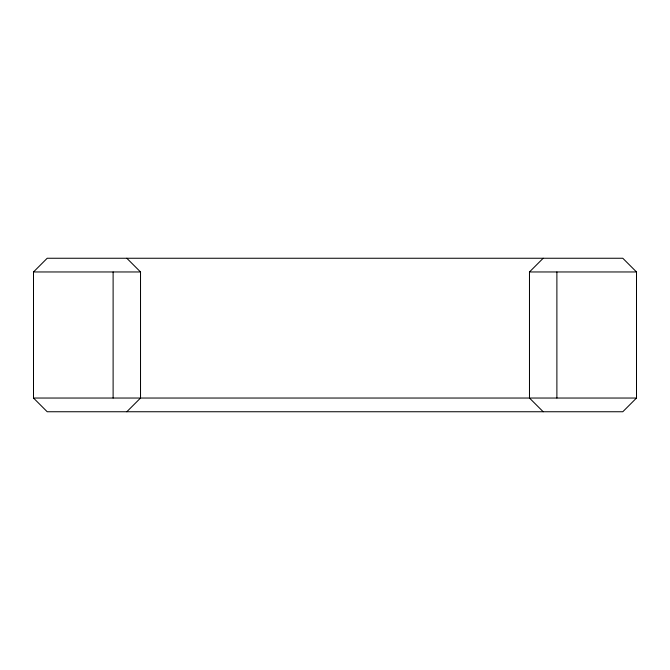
<?xml version="1.0" encoding="UTF-8"?>
<svg xmlns="http://www.w3.org/2000/svg" width="670" height="670" viewBox="0 0 670 670"><rect width="100%" height="100%" fill="white"/><g stroke="black" fill="none" stroke-linecap="round" stroke-linejoin="round"><path stroke-width="1" d="M33.5 271.961L47.202 258.252L622.798 258.252L636.5 271.961L636.5 398.039L622.798 411.748L47.202 411.748L33.5 398.039L33.5 271.961L140.524 271.961L140.524 398.039L126.814 411.748M543.186 411.748L529.476 398.039L529.476 271.961L543.186 258.252M529.476 271.961L636.5 271.961M33.5 398.039L636.5 398.039M126.814 258.252L140.524 271.961M556.887 271.961L556.887 398.039M113.113 271.961L113.113 398.039"/></g></svg>
